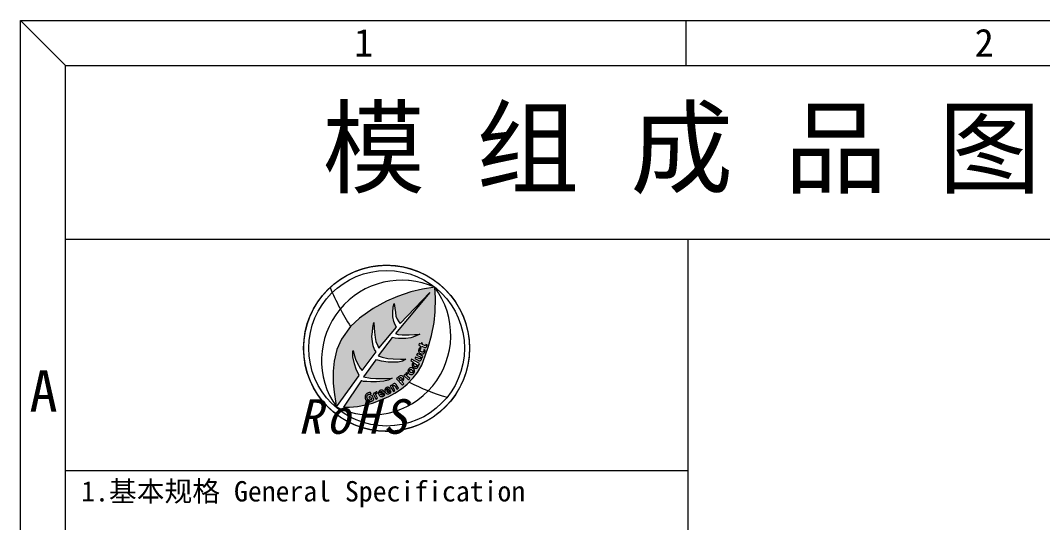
# Model space of a CAD drawing. Header units: millimetres. Extents: x 2066 to 2879, y -17342 to -16767.
# Drawn here: x 2066.3 to 2284.3, y -16873.9 to -16766.8 of the extents above; entities that cross this region are included whole.
import ezdxf

# ---------------------------------------------------------------- set-up
doc = ezdxf.new("R2010")
doc.units = ezdxf.units.MM
doc.layers.get('0').update_dxf_attribs({"lineweight": 20})
doc.layers.add('LCD', color=4, linetype='Continuous', lineweight=15)
doc.layers.add('图框', color=7, linetype='Continuous', lineweight=30)
doc.styles.add('宋体', font='')
doc.styles.add('文字', font='')
doc.styles.add('汉字', font='')
doc.styles.get('宋体').set_extended_font_data('SimSun')
doc.styles.get('文字').set_extended_font_data('SimSun')
doc.styles.get('汉字').set_extended_font_data('NSimSun')

msp = doc.modelspace()

# ---------------------------------------------------------------- hatches: boundary and pattern name
at = {"lineweight": 0}
h = msp.add_hatch(color=3, dxfattribs=at)
h.dxf.hatch_style = 1
h.paths.add_polyline_path([(2153.03, -16836.091), (2153.028, -16836.044), (2152.761, -16835.938), (2152.763, -16835.962), (2152.761, -16836.022), (2152.747, -16836.076), (2152.73, -16836.111), (2152.699, -16836.148), (2152.659, -16836.172), (2152.611, -16836.18), (2152.554, -16836.175), (2152.49, -16836.155), (2151.973, -16835.951), (2152.083, -16835.671), (2151.815, -16835.566), (2151.705, -16835.846), (2151.333, -16835.699), (2151.295, -16836.096), (2151.565, -16836.202), (2151.485, -16836.404), (2151.753, -16836.509), (2151.832, -16836.307), (2152.411, -16836.535), (2152.47, -16836.556), (2152.529, -16836.571), (2152.585, -16836.58), (2152.638, -16836.583), (2152.688, -16836.579), (2152.734, -16836.567), (2152.778, -16836.55), (2152.819, -16836.525), (2152.856, -16836.495), (2152.891, -16836.458), (2152.922, -16836.414), (2152.951, -16836.364), (2152.976, -16836.306), (2152.991, -16836.268), (2153.011, -16836.203), (2153.024, -16836.143)], flags=16)
h.paths.add_polyline_path([(2152.636, -16837.228), (2152.636, -16837.177), (2152.631, -16837.129), (2152.34, -16837.014), (2152.345, -16837.041), (2152.353, -16837.102), (2152.355, -16837.162), (2152.35, -16837.22), (2152.339, -16837.275), (2152.321, -16837.33), (2152.316, -16837.341), (2152.289, -16837.398), (2152.255, -16837.447), (2152.216, -16837.488), (2152.172, -16837.522), (2152.123, -16837.548), (2152.107, -16837.553), (2152.055, -16837.567), (2152, -16837.573), (2151.943, -16837.57), (2151.883, -16837.558), (2151.821, -16837.537), (2151.79, -16837.524), (2151.734, -16837.494), (2151.686, -16837.46), (2151.645, -16837.421), (2151.611, -16837.378), (2151.586, -16837.329), (2151.579, -16837.313), (2151.563, -16837.259), (2151.556, -16837.204), (2151.558, -16837.147), (2151.569, -16837.088), (2151.589, -16837.027), (2151.595, -16837.014), (2151.621, -16836.962), (2151.653, -16836.914), (2151.691, -16836.869), (2151.735, -16836.83), (2151.785, -16836.794), (2151.477, -16836.673), (2151.452, -16836.696), (2151.418, -16836.733), (2151.387, -16836.778), (2151.356, -16836.831), (2151.327, -16836.892), (2151.298, -16836.961), (2151.276, -16837.02), (2151.258, -16837.08), (2151.245, -16837.14), (2151.236, -16837.199), (2151.232, -16837.257), (2151.233, -16837.313), (2151.238, -16837.369), (2151.248, -16837.423), (2151.263, -16837.477), (2151.281, -16837.528), (2151.305, -16837.578), (2151.332, -16837.626), (2151.364, -16837.671), (2151.4, -16837.713), (2151.44, -16837.752), (2151.484, -16837.789), (2151.532, -16837.823), (2151.585, -16837.854), (2151.641, -16837.884), (2151.702, -16837.91), (2151.761, -16837.93), (2151.821, -16837.946), (2151.879, -16837.957), (2151.937, -16837.963), (2151.994, -16837.963), (2152.049, -16837.958), (2152.105, -16837.947), (2152.159, -16837.932), (2152.213, -16837.911), (2152.221, -16837.908), (2152.271, -16837.882), (2152.318, -16837.851), (2152.363, -16837.817), (2152.404, -16837.779), (2152.441, -16837.737), (2152.476, -16837.69), (2152.508, -16837.639), (2152.537, -16837.584), (2152.562, -16837.525), (2152.584, -16837.467), (2152.604, -16837.402), (2152.62, -16837.341), (2152.63, -16837.283)], flags=16)
h.paths.add_polyline_path([(2151.267, -16839.376), (2151.325, -16839.392), (2151.381, -16839.403), (2151.434, -16839.408), (2151.484, -16839.407), (2151.533, -16839.401), (2151.578, -16839.39), (2151.621, -16839.372), (2151.661, -16839.349), (2151.7, -16839.321), (2151.735, -16839.286), (2151.768, -16839.246), (2151.799, -16839.2), (2151.826, -16839.149), (2151.839, -16839.122), (2151.858, -16839.067), (2151.871, -16839.013), (2151.876, -16838.958), (2151.874, -16838.904), (2151.865, -16838.849), (2151.849, -16838.794), (2151.825, -16838.739), (2151.795, -16838.683), (2151.797, -16838.678), (2151.978, -16838.767), (2152.147, -16838.423), (2150.963, -16837.841), (2150.794, -16838.185), (2151.471, -16838.518), (2151.529, -16838.551), (2151.575, -16838.588), (2151.612, -16838.63), (2151.638, -16838.677), (2151.649, -16838.709), (2151.657, -16838.765), (2151.651, -16838.821), (2151.629, -16838.879), (2151.603, -16838.923), (2151.57, -16838.96), (2151.532, -16838.986), (2151.488, -16839.001), (2151.44, -16839.006), (2151.386, -16839), (2151.326, -16838.983), (2151.262, -16838.956), (2150.58, -16838.62), (2150.411, -16838.966), (2151.124, -16839.317), (2151.143, -16839.326), (2151.206, -16839.354)], flags=16)
h.paths.add_polyline_path([(2150.831, -16840.551), (2150.825, -16840.563), (2150.79, -16840.612), (2150.747, -16840.649), (2150.698, -16840.676), (2150.643, -16840.691), (2150.592, -16840.695), (2150.539, -16840.691), (2150.482, -16840.678), (2150.423, -16840.657), (2150.361, -16840.626), (2150.337, -16840.612), (2150.281, -16840.577), (2150.233, -16840.538), (2150.192, -16840.498), (2150.159, -16840.455), (2150.133, -16840.41), (2150.122, -16840.385), (2150.108, -16840.33), (2150.106, -16840.274), (2150.117, -16840.219), (2150.14, -16840.163), (2150.17, -16840.119), (2150.21, -16840.078), (2150.258, -16840.048), (2150.314, -16840.028), (2150.32, -16840.026), (2150.376, -16840.02), (2150.433, -16840.023), (2150.49, -16840.038), (2150.546, -16840.064), (2150.643, -16840.116), (2150.692, -16840.146), (2150.741, -16840.183), (2150.782, -16840.224), (2150.815, -16840.269), (2150.84, -16840.317), (2150.845, -16840.328), (2150.861, -16840.385), (2150.864, -16840.442), (2150.855, -16840.497)], flags=0)
h.paths.add_polyline_path([(2150.461, -16840.993), (2150.518, -16841.006), (2150.573, -16841.014), (2150.627, -16841.016), (2150.681, -16841.014), (2150.733, -16841.007), (2150.778, -16840.997), (2150.832, -16840.979), (2150.883, -16840.954), (2150.93, -16840.924), (2150.973, -16840.888), (2151.014, -16840.846), (2151.05, -16840.799), (2151.084, -16840.746), (2151.098, -16840.718), (2151.123, -16840.662), (2151.14, -16840.606), (2151.15, -16840.551), (2151.153, -16840.497), (2151.15, -16840.442), (2151.139, -16840.387), (2151.121, -16840.333), (2151.095, -16840.279), (2151.099, -16840.274), (2151.261, -16840.365), (2151.449, -16840.03), (2149.746, -16839.074), (2149.558, -16839.409), (2150.244, -16839.794), (2150.241, -16839.799), (2150.215, -16839.8), (2150.161, -16839.807), (2150.111, -16839.823), (2150.063, -16839.847), (2150.018, -16839.878), (2149.977, -16839.918), (2149.938, -16839.966), (2149.903, -16840.022), (2149.889, -16840.05), (2149.864, -16840.105), (2149.845, -16840.16), (2149.833, -16840.216), (2149.827, -16840.272), (2149.827, -16840.328), (2149.832, -16840.384), (2149.845, -16840.441), (2149.863, -16840.497), (2149.874, -16840.525), (2149.898, -16840.573), (2149.926, -16840.621), (2149.958, -16840.666), (2149.994, -16840.71), (2150.034, -16840.752), (2150.079, -16840.791), (2150.128, -16840.829), (2150.18, -16840.865), (2150.238, -16840.9), (2150.286, -16840.925), (2150.345, -16840.953), (2150.404, -16840.975)], flags=16)
h.paths.add_polyline_path([(2149.638, -16842.355), (2149.693, -16842.356), (2149.748, -16842.351), (2149.803, -16842.34), (2149.83, -16842.333), (2149.883, -16842.316), (2149.933, -16842.294), (2149.982, -16842.268), (2150.028, -16842.237), (2150.073, -16842.201), (2150.116, -16842.16), (2150.157, -16842.115), (2150.196, -16842.065), (2150.234, -16842.01), (2150.259, -16841.969), (2150.289, -16841.913), (2150.314, -16841.856), (2150.335, -16841.8), (2150.35, -16841.745), (2150.36, -16841.689), (2150.366, -16841.634), (2150.366, -16841.579), (2150.362, -16841.524), (2150.353, -16841.469), (2150.343, -16841.433), (2150.326, -16841.38), (2150.304, -16841.33), (2150.277, -16841.281), (2150.247, -16841.234), (2150.21, -16841.189), (2150.17, -16841.146), (2150.125, -16841.105), (2150.075, -16841.066), (2150.021, -16841.029), (2150.006, -16841.019), (2149.95, -16840.988), (2149.894, -16840.961), (2149.838, -16840.939), (2149.783, -16840.923), (2149.727, -16840.912), (2149.672, -16840.906), (2149.616, -16840.906), (2149.561, -16840.91), (2149.505, -16840.92), (2149.483, -16840.926), (2149.431, -16840.943), (2149.38, -16840.965), (2149.332, -16840.991), (2149.285, -16841.022), (2149.24, -16841.058), (2149.197, -16841.098), (2149.156, -16841.143), (2149.117, -16841.193), (2149.079, -16841.247), (2149.054, -16841.289), (2149.024, -16841.345), (2148.998, -16841.402), (2148.977, -16841.458), (2148.961, -16841.514), (2148.95, -16841.569), (2148.944, -16841.625), (2148.942, -16841.679), (2148.945, -16841.734), (2148.953, -16841.789), (2148.961, -16841.824), (2148.977, -16841.877), (2148.998, -16841.928), (2149.024, -16841.977), (2149.055, -16842.023), (2149.09, -16842.069), (2149.13, -16842.111), (2149.175, -16842.153), (2149.224, -16842.192), (2149.279, -16842.23), (2149.303, -16842.244), (2149.359, -16842.276), (2149.415, -16842.302), (2149.471, -16842.323), (2149.527, -16842.339), (2149.583, -16842.35)], flags=16)
h.paths.add_polyline_path([(2149.323, -16841.415), (2149.339, -16841.391), (2149.374, -16841.35), (2149.412, -16841.317), (2149.452, -16841.293), (2149.496, -16841.277), (2149.542, -16841.27), (2149.591, -16841.271), (2149.643, -16841.281), (2149.698, -16841.299), (2149.756, -16841.326), (2149.816, -16841.362), (2149.862, -16841.393), (2149.914, -16841.435), (2149.958, -16841.477), (2149.993, -16841.52), (2150.019, -16841.564), (2150.036, -16841.608), (2150.045, -16841.653), (2150.044, -16841.699), (2150.035, -16841.745), (2150.018, -16841.793), (2149.991, -16841.841), (2149.965, -16841.877), (2149.929, -16841.917), (2149.891, -16841.948), (2149.85, -16841.971), (2149.806, -16841.986), (2149.759, -16841.992), (2149.71, -16841.99), (2149.658, -16841.98), (2149.603, -16841.961), (2149.545, -16841.934), (2149.485, -16841.899), (2149.468, -16841.888), (2149.414, -16841.848), (2149.369, -16841.806), (2149.332, -16841.762), (2149.304, -16841.716), (2149.284, -16841.669), (2149.275, -16841.637), (2149.269, -16841.582), (2149.276, -16841.527), (2149.293, -16841.471)], flags=0)
h.paths.add_polyline_path([(2148.537, -16842.453), (2148.534, -16842.457), (2148.349, -16842.291), (2148.092, -16842.577), (2149.074, -16843.459), (2149.331, -16843.173), (2148.858, -16842.749), (2148.813, -16842.704), (2148.773, -16842.655), (2148.742, -16842.607), (2148.719, -16842.557), (2148.706, -16842.507), (2148.704, -16842.498), (2148.701, -16842.441), (2148.711, -16842.386), (2148.733, -16842.334), (2148.769, -16842.285), (2148.815, -16842.241), (2148.863, -16842.208), (2148.914, -16842.186), (2148.648, -16841.947), (2148.615, -16841.968), (2148.568, -16842.014), (2148.551, -16842.033), (2148.519, -16842.079), (2148.496, -16842.127), (2148.481, -16842.177), (2148.475, -16842.228), (2148.478, -16842.282), (2148.489, -16842.337), (2148.509, -16842.395)], flags=16)
h.paths.add_polyline_path([(2147.171, -16843.115), (2147.202, -16843.088), (2147.254, -16843.05), (2147.304, -16843.023), (2147.353, -16843.004), (2147.4, -16842.996), (2147.447, -16842.997), (2147.493, -16843.008), (2147.538, -16843.028), (2147.581, -16843.059), (2147.623, -16843.099), (2147.652, -16843.134), (2147.682, -16843.18), (2147.702, -16843.226), (2147.712, -16843.272), (2147.713, -16843.319), (2147.704, -16843.366), (2147.685, -16843.414), (2147.657, -16843.461), (2147.62, -16843.508), (2147.572, -16843.557), (2147.447, -16843.672), (2147.043, -16843.233)], flags=0)
h.paths.add_polyline_path([(2148.087, -16844.368), (2147.651, -16843.894), (2147.8, -16843.757), (2147.824, -16843.735), (2147.869, -16843.69), (2147.91, -16843.644), (2147.946, -16843.597), (2147.978, -16843.547), (2148.005, -16843.497), (2148.029, -16843.446), (2148.048, -16843.393), (2148.062, -16843.339), (2148.072, -16843.283), (2148.077, -16843.229), (2148.077, -16843.172), (2148.072, -16843.115), (2148.06, -16843.061), (2148.044, -16843.007), (2148.02, -16842.955), (2147.991, -16842.905), (2147.957, -16842.855), (2147.917, -16842.808), (2147.91, -16842.801), (2147.869, -16842.759), (2147.827, -16842.722), (2147.783, -16842.691), (2147.74, -16842.663), (2147.696, -16842.642), (2147.651, -16842.624), (2147.605, -16842.611), (2147.559, -16842.604), (2147.513, -16842.602), (2147.466, -16842.604), (2147.418, -16842.611), (2147.37, -16842.623), (2147.321, -16842.64), (2147.271, -16842.662), (2147.221, -16842.689), (2147.17, -16842.72), (2147.119, -16842.757), (2147.067, -16842.798), (2147.014, -16842.844), (2146.546, -16843.275), (2147.798, -16844.635)], flags=16)
h.paths.add_polyline_path([(2145.762, -16844.837), (2145.786, -16844.785), (2145.821, -16844.741), (2145.867, -16844.705), (2145.881, -16844.697), (2145.928, -16844.677), (2145.974, -16844.67), (2146.019, -16844.672), (2146.063, -16844.687), (2146.106, -16844.714), (2146.148, -16844.751), (2146.189, -16844.8), (2146.229, -16844.861), (2146.608, -16845.492), (2146.936, -16845.295), (2146.521, -16844.602), (2146.491, -16844.554), (2146.452, -16844.5), (2146.412, -16844.451), (2146.371, -16844.409), (2146.329, -16844.373), (2146.287, -16844.343), (2146.244, -16844.32), (2146.199, -16844.303), (2146.154, -16844.292), (2146.108, -16844.288), (2146.061, -16844.29), (2146.014, -16844.299), (2145.965, -16844.313), (2145.915, -16844.334), (2145.865, -16844.361), (2145.816, -16844.394), (2145.771, -16844.431), (2145.732, -16844.472), (2145.7, -16844.515), (2145.673, -16844.563), (2145.652, -16844.614), (2145.636, -16844.668), (2145.628, -16844.726), (2145.625, -16844.788), (2145.621, -16844.79), (2145.513, -16844.61), (2145.183, -16844.808), (2145.861, -16845.94), (2146.192, -16845.741), (2145.805, -16845.096), (2145.776, -16845.039), (2145.758, -16844.983), (2145.751, -16844.927), (2145.755, -16844.872)], flags=16)
h.paths.add_polyline_path([(2144.497, -16845.384), (2144.5, -16845.383), (2144.552, -16845.364), (2144.602, -16845.357), (2144.648, -16845.361), (2144.692, -16845.377), (2144.733, -16845.404), (2144.771, -16845.442), (2144.806, -16845.492), (2144.838, -16845.553), (2144.374, -16845.766), (2144.374, -16845.764), (2144.359, -16845.701), (2144.354, -16845.642), (2144.358, -16845.585), (2144.372, -16845.531), (2144.381, -16845.507), (2144.41, -16845.455), (2144.449, -16845.414)], flags=0)
h.paths.add_polyline_path([(2145.295, -16846.186), (2145.331, -16846.148), (2145.363, -16846.107), (2145.245, -16845.85), (2145.217, -16845.89), (2145.18, -16845.935), (2145.141, -16845.976), (2145.096, -16846.015), (2145.048, -16846.049), (2144.996, -16846.08), (2144.94, -16846.109), (2144.88, -16846.133), (2144.822, -16846.15), (2144.766, -16846.159), (2144.715, -16846.159), (2144.666, -16846.151), (2144.622, -16846.135), (2144.58, -16846.11), (2144.541, -16846.076), (2144.507, -16846.034), (2144.476, -16845.985), (2145.265, -16845.622), (2145.196, -16845.473), (2145.179, -16845.436), (2145.147, -16845.379), (2145.113, -16845.326), (2145.077, -16845.279), (2145.038, -16845.237), (2144.997, -16845.198), (2144.953, -16845.166), (2144.907, -16845.137), (2144.858, -16845.114), (2144.843, -16845.108), (2144.79, -16845.092), (2144.736, -16845.081), (2144.681, -16845.077), (2144.625, -16845.078), (2144.568, -16845.086), (2144.509, -16845.099), (2144.449, -16845.119), (2144.389, -16845.144), (2144.337, -16845.17), (2144.286, -16845.201), (2144.239, -16845.236), (2144.196, -16845.275), (2144.158, -16845.316), (2144.124, -16845.361), (2144.094, -16845.41), (2144.068, -16845.462), (2144.046, -16845.518), (2144.037, -16845.548), (2144.024, -16845.603), (2144.016, -16845.658), (2144.012, -16845.714), (2144.014, -16845.77), (2144.02, -16845.828), (2144.031, -16845.885), (2144.047, -16845.943), (2144.067, -16846.003), (2144.092, -16846.062), (2144.098, -16846.076), (2144.129, -16846.135), (2144.161, -16846.189), (2144.196, -16846.24), (2144.234, -16846.284), (2144.274, -16846.325), (2144.317, -16846.361), (2144.361, -16846.391), (2144.408, -16846.418), (2144.458, -16846.439), (2144.465, -16846.442), (2144.517, -16846.458), (2144.57, -16846.469), (2144.624, -16846.474), (2144.68, -16846.474), (2144.737, -16846.469), (2144.795, -16846.459), (2144.854, -16846.444), (2144.915, -16846.423), (2144.976, -16846.397), (2144.99, -16846.39), (2145.052, -16846.359), (2145.109, -16846.328), (2145.162, -16846.294), (2145.211, -16846.26), (2145.256, -16846.224)], flags=16)
h.paths.add_polyline_path([(2143.18, -16845.963), (2143.183, -16845.962), (2143.235, -16845.945), (2143.286, -16845.938), (2143.332, -16845.943), (2143.375, -16845.96), (2143.416, -16845.987), (2143.453, -16846.026), (2143.488, -16846.076), (2143.518, -16846.138), (2143.051, -16846.344), (2143.051, -16846.341), (2143.038, -16846.279), (2143.033, -16846.219), (2143.039, -16846.162), (2143.052, -16846.109), (2143.062, -16846.084), (2143.092, -16846.033), (2143.131, -16845.992)], flags=0)
h.paths.add_polyline_path([(2143.966, -16846.778), (2144.002, -16846.74), (2144.035, -16846.7), (2143.92, -16846.442), (2143.892, -16846.481), (2143.855, -16846.525), (2143.814, -16846.566), (2143.769, -16846.603), (2143.72, -16846.637), (2143.668, -16846.668), (2143.611, -16846.695), (2143.551, -16846.719), (2143.493, -16846.735), (2143.438, -16846.742), (2143.385, -16846.742), (2143.337, -16846.733), (2143.293, -16846.716), (2143.251, -16846.691), (2143.214, -16846.656), (2143.18, -16846.614), (2143.15, -16846.563), (2143.944, -16846.214), (2143.878, -16846.064), (2143.86, -16846.026), (2143.83, -16845.969), (2143.797, -16845.916), (2143.761, -16845.868), (2143.723, -16845.824), (2143.682, -16845.786), (2143.639, -16845.752), (2143.594, -16845.724), (2143.546, -16845.7), (2143.53, -16845.693), (2143.478, -16845.676), (2143.424, -16845.665), (2143.369, -16845.659), (2143.313, -16845.66), (2143.256, -16845.666), (2143.197, -16845.679), (2143.137, -16845.697), (2143.076, -16845.722), (2143.023, -16845.747), (2142.972, -16845.777), (2142.924, -16845.811), (2142.881, -16845.849), (2142.842, -16845.89), (2142.807, -16845.935), (2142.776, -16845.983), (2142.75, -16846.035), (2142.728, -16846.09), (2142.718, -16846.12), (2142.704, -16846.175), (2142.695, -16846.23), (2142.69, -16846.286), (2142.691, -16846.342), (2142.696, -16846.399), (2142.706, -16846.457), (2142.721, -16846.516), (2142.74, -16846.575), (2142.765, -16846.636), (2142.77, -16846.648), (2142.8, -16846.709), (2142.832, -16846.764), (2142.866, -16846.814), (2142.903, -16846.86), (2142.942, -16846.901), (2142.984, -16846.937), (2143.029, -16846.969), (2143.075, -16846.996), (2143.124, -16847.018), (2143.132, -16847.021), (2143.183, -16847.038), (2143.236, -16847.05), (2143.29, -16847.056), (2143.345, -16847.057), (2143.402, -16847.053), (2143.461, -16847.043), (2143.52, -16847.028), (2143.581, -16847.009), (2143.643, -16846.983), (2143.658, -16846.977), (2143.719, -16846.948), (2143.777, -16846.916), (2143.831, -16846.884), (2143.88, -16846.85), (2143.925, -16846.815)], flags=16)
h.paths.add_polyline_path([(2142.005, -16846.455), (2142.001, -16846.457), (2141.895, -16846.232), (2141.546, -16846.397), (2142.108, -16847.59), (2142.457, -16847.426), (2142.186, -16846.852), (2142.162, -16846.793), (2142.144, -16846.733), (2142.134, -16846.675), (2142.132, -16846.621), (2142.139, -16846.57), (2142.141, -16846.562), (2142.16, -16846.507), (2142.191, -16846.461), (2142.232, -16846.422), (2142.284, -16846.391), (2142.343, -16846.368), (2142.4, -16846.355), (2142.456, -16846.354), (2142.304, -16846.032), (2142.266, -16846.038), (2142.203, -16846.062), (2142.181, -16846.074), (2142.133, -16846.103), (2142.093, -16846.139), (2142.061, -16846.179), (2142.035, -16846.224), (2142.017, -16846.274), (2142.005, -16846.33), (2142.001, -16846.39)], flags=16)
h.paths.add_polyline_path([(2141.594, -16847.788), (2141.632, -16847.748), (2141.667, -16847.708), (2141.343, -16846.849), (2140.626, -16847.119), (2140.737, -16847.415), (2141.087, -16847.283), (2141.221, -16847.638), (2141.208, -16847.65), (2141.168, -16847.684), (2141.12, -16847.716), (2141.065, -16847.745), (2141.002, -16847.772), (2140.955, -16847.788), (2140.895, -16847.803), (2140.836, -16847.813), (2140.778, -16847.816), (2140.722, -16847.812), (2140.668, -16847.802), (2140.615, -16847.786), (2140.563, -16847.763), (2140.548, -16847.756), (2140.503, -16847.728), (2140.46, -16847.695), (2140.42, -16847.658), (2140.384, -16847.615), (2140.349, -16847.567), (2140.318, -16847.514), (2140.289, -16847.456), (2140.263, -16847.394), (2140.251, -16847.36), (2140.233, -16847.299), (2140.221, -16847.239), (2140.213, -16847.18), (2140.211, -16847.123), (2140.214, -16847.066), (2140.223, -16847.012), (2140.237, -16846.958), (2140.256, -16846.906), (2140.262, -16846.893), (2140.288, -16846.842), (2140.318, -16846.795), (2140.354, -16846.751), (2140.393, -16846.712), (2140.438, -16846.676), (2140.488, -16846.643), (2140.541, -16846.615), (2140.6, -16846.59), (2140.612, -16846.585), (2140.674, -16846.564), (2140.735, -16846.546), (2140.796, -16846.532), (2140.855, -16846.521), (2140.913, -16846.514), (2140.97, -16846.511), (2141.026, -16846.511), (2141.081, -16846.515), (2141.134, -16846.522), (2141.003, -16846.172), (2140.96, -16846.173), (2140.904, -16846.177), (2140.848, -16846.183), (2140.792, -16846.192), (2140.733, -16846.203), (2140.674, -16846.217), (2140.614, -16846.234), (2140.553, -16846.254), (2140.49, -16846.277), (2140.441, -16846.296), (2140.382, -16846.323), (2140.326, -16846.351), (2140.273, -16846.38), (2140.223, -16846.413), (2140.175, -16846.447), (2140.131, -16846.483), (2140.089, -16846.521), (2140.05, -16846.562), (2140.013, -16846.604), (2139.98, -16846.648), (2139.949, -16846.694), (2139.921, -16846.743), (2139.895, -16846.793), (2139.885, -16846.817), (2139.863, -16846.871), (2139.845, -16846.924), (2139.831, -16846.979), (2139.82, -16847.035), (2139.813, -16847.09), (2139.809, -16847.147), (2139.809, -16847.204), (2139.813, -16847.261), (2139.819, -16847.319), (2139.83, -16847.378), (2139.844, -16847.438), (2139.862, -16847.497), (2139.883, -16847.557), (2139.902, -16847.604), (2139.928, -16847.664), (2139.956, -16847.72), (2139.987, -16847.772), (2140.02, -16847.822), (2140.055, -16847.868), (2140.093, -16847.911), (2140.132, -16847.951), (2140.173, -16847.988), (2140.217, -16848.021), (2140.263, -16848.052), (2140.311, -16848.078), (2140.361, -16848.103), (2140.41, -16848.122), (2140.461, -16848.138), (2140.514, -16848.152), (2140.568, -16848.162), (2140.623, -16848.168), (2140.679, -16848.171), (2140.736, -16848.169), (2140.794, -16848.165), (2140.853, -16848.157), (2140.913, -16848.145), (2140.975, -16848.13), (2141.036, -16848.111), (2141.1, -16848.089), (2141.14, -16848.073), (2141.201, -16848.047), (2141.259, -16848.02), (2141.314, -16847.992), (2141.368, -16847.961), (2141.418, -16847.93), (2141.466, -16847.897), (2141.511, -16847.862), (2141.554, -16847.825)], flags=16)
h.paths.add_polyline_path([(2154.673, -16823.736), (2152.09, -16824.174), (2149.593, -16824.74), (2146.735, -16825.691), (2144.359, -16826.723), (2141.565, -16828.254), (2138.595, -16830.33), (2136.721, -16832.137), (2134.789, -16834.784), (2133.787, -16837.035), (2133.198, -16839.49), (2133.006, -16841.645), (2133.006, -16844.209), (2133.214, -16846.145), (2133.586, -16848.565), (2133.67, -16849.111), (2133.698, -16849.272), (2138.549, -16842.542), (2137.936, -16841.193), (2137.556, -16840.064), (2137.217, -16838.573), (2137.234, -16837.458), (2137.247, -16837.258), (2137.514, -16838.132), (2137.804, -16839.081), (2138.126, -16839.868), (2138.804, -16841.001), (2139.199, -16841.477), (2142.158, -16837.506), (2141.852, -16837.017), (2141.539, -16836.247), (2141.387, -16835.339), (2141.294, -16834.228), (2141.369, -16833.253), (2141.505, -16832.31), (2141.659, -16831.236), (2141.778, -16832.383), (2141.857, -16833.297), (2141.955, -16834.454), (2142.137, -16835.328), (2142.525, -16836.222), (2142.744, -16836.726), (2146.544, -16832.268), (2146.213, -16831.729), (2145.954, -16831.018), (2145.75, -16830.02), (2145.743, -16829.104), (2145.821, -16827.881), (2146.055, -16827.22), (2146.194, -16828.191), (2146.294, -16829.132), (2146.401, -16829.88), (2146.684, -16830.554), (2147.05, -16831.097), (2147.284, -16831.444), (2153.597, -16824.831), (2146.296, -16833.613), (2146.9, -16833.782), (2147.745, -16833.91), (2148.32, -16833.91), (2149.206, -16833.91), (2150.367, -16833.839), (2151.186, -16833.79), (2151.48, -16833.751), (2150.559, -16834.182), (2149.568, -16834.496), (2148.537, -16834.683), (2147.657, -16834.683), (2146.953, -16834.643), (2146.204, -16834.601), (2145.592, -16834.483), (2142.616, -16838.382), (2143.471, -16838.616), (2144.672, -16838.913), (2145.841, -16839.021), (2147.366, -16839.108), (2148.184, -16839.108), (2148.487, -16839.092), (2147.818, -16839.479), (2146.852, -16839.715), (2145.946, -16839.715), (2144.755, -16839.68), (2143.346, -16839.514), (2142.531, -16839.307), (2142.105, -16839.199), (2139.462, -16842.876), (2140.983, -16843.102), (2142.147, -16843.198), (2143.38, -16843.198), (2144.637, -16843.198), (2145.628, -16843.099), (2144.755, -16843.528), (2143.795, -16843.755), (2142.965, -16843.87), (2142.278, -16843.907), (2141.063, -16843.891), (2140.226, -16843.853), (2139.516, -16843.827), (2139.117, -16843.723), (2139.001, -16843.704), (2135.193, -16849.294), (2136.519, -16849.319), (2138.195, -16849.16), (2139.939, -16848.784), (2141.395, -16848.47), (2143.04, -16847.804), (2144.889, -16847.017), (2146.175, -16846.355), (2147.566, -16845.43), (2148.824, -16844.43), (2150.102, -16843.027), (2150.963, -16841.917), (2151.91, -16840.324), (2152.657, -16838.331), (2153.316, -16836.288), (2153.987, -16834.029), (2154.517, -16831.281), (2154.736, -16828.973), (2154.83, -16826.064)])
h = msp.add_hatch(color=81, dxfattribs=at)
h.dxf.hatch_style = 1
h.paths.add_polyline_path([(2143.18, -16845.963), (2143.183, -16845.962), (2143.235, -16845.945), (2143.286, -16845.938), (2143.332, -16845.943), (2143.375, -16845.96), (2143.416, -16845.987), (2143.453, -16846.026), (2143.488, -16846.076), (2143.518, -16846.138), (2143.051, -16846.344), (2143.051, -16846.341), (2143.038, -16846.279), (2143.033, -16846.219), (2143.039, -16846.162), (2143.052, -16846.109), (2143.062, -16846.084), (2143.092, -16846.033), (2143.131, -16845.992)])
h.paths.add_polyline_path([(2144.497, -16845.384), (2144.5, -16845.383), (2144.552, -16845.364), (2144.602, -16845.357), (2144.648, -16845.361), (2144.692, -16845.377), (2144.733, -16845.404), (2144.771, -16845.442), (2144.806, -16845.492), (2144.838, -16845.553), (2144.374, -16845.766), (2144.374, -16845.764), (2144.359, -16845.701), (2144.354, -16845.642), (2144.358, -16845.585), (2144.372, -16845.531), (2144.381, -16845.507), (2144.41, -16845.455), (2144.449, -16845.414)])
h.paths.add_polyline_path([(2147.171, -16843.115), (2147.202, -16843.088), (2147.254, -16843.05), (2147.304, -16843.023), (2147.353, -16843.004), (2147.4, -16842.996), (2147.447, -16842.997), (2147.493, -16843.008), (2147.538, -16843.028), (2147.581, -16843.059), (2147.623, -16843.099), (2147.652, -16843.134), (2147.682, -16843.18), (2147.702, -16843.226), (2147.712, -16843.272), (2147.713, -16843.319), (2147.704, -16843.366), (2147.685, -16843.414), (2147.657, -16843.461), (2147.62, -16843.508), (2147.572, -16843.557), (2147.447, -16843.672), (2147.043, -16843.233)])
h.paths.add_polyline_path([(2149.323, -16841.415), (2149.339, -16841.391), (2149.374, -16841.35), (2149.412, -16841.317), (2149.452, -16841.293), (2149.496, -16841.277), (2149.542, -16841.27), (2149.591, -16841.271), (2149.643, -16841.281), (2149.698, -16841.299), (2149.756, -16841.326), (2149.816, -16841.362), (2149.862, -16841.393), (2149.914, -16841.435), (2149.958, -16841.477), (2149.993, -16841.52), (2150.019, -16841.564), (2150.036, -16841.608), (2150.045, -16841.653), (2150.044, -16841.699), (2150.035, -16841.745), (2150.018, -16841.793), (2149.991, -16841.841), (2149.965, -16841.877), (2149.929, -16841.917), (2149.891, -16841.948), (2149.85, -16841.971), (2149.806, -16841.986), (2149.759, -16841.992), (2149.71, -16841.99), (2149.658, -16841.98), (2149.603, -16841.961), (2149.545, -16841.934), (2149.485, -16841.899), (2149.468, -16841.888), (2149.414, -16841.848), (2149.369, -16841.806), (2149.332, -16841.762), (2149.304, -16841.716), (2149.284, -16841.669), (2149.275, -16841.637), (2149.269, -16841.582), (2149.276, -16841.527), (2149.293, -16841.471)])
h.paths.add_polyline_path([(2150.831, -16840.551), (2150.825, -16840.563), (2150.79, -16840.612), (2150.747, -16840.649), (2150.698, -16840.676), (2150.643, -16840.691), (2150.592, -16840.695), (2150.539, -16840.691), (2150.482, -16840.678), (2150.423, -16840.657), (2150.361, -16840.626), (2150.337, -16840.612), (2150.281, -16840.577), (2150.233, -16840.538), (2150.192, -16840.498), (2150.159, -16840.455), (2150.133, -16840.41), (2150.122, -16840.385), (2150.108, -16840.33), (2150.106, -16840.274), (2150.117, -16840.219), (2150.14, -16840.163), (2150.17, -16840.119), (2150.21, -16840.078), (2150.258, -16840.048), (2150.314, -16840.028), (2150.32, -16840.026), (2150.376, -16840.02), (2150.433, -16840.023), (2150.49, -16840.038), (2150.546, -16840.064), (2150.643, -16840.116), (2150.692, -16840.146), (2150.741, -16840.183), (2150.782, -16840.224), (2150.815, -16840.269), (2150.84, -16840.317), (2150.845, -16840.328), (2150.861, -16840.385), (2150.864, -16840.442), (2150.855, -16840.497)])

# ---------------------------------------------------------------- linework, layer by layer
at = {"color": 0, "lineweight": 0}
for p, q in [((2208.71, -16946.276), (2208.71, -16813.439)), ((2075.912, -16862.838), (2208.71, -16862.838))]:
    msp.add_line(p, q, dxfattribs=at)
at = {"color": 114, "lineweight": 0}
for points, const_width in [([(2162.116, -16836.75, 1), (2126.707, -16836.75, 1), (2162.116, -16836.75)], 0.277), ([(2161.007, -16836.75, 1), (2127.815, -16836.75, 1), (2161.007, -16836.75, 96.6242432)], 0.111), ([(2154.673, -16823.736, 0.7651801), (2133.698, -16849.272, 0.515628)], 0.111), ([(2132.358, -16823.782, 0.0049918), (2132.83, -16824.864, 0.0349399), (2136.721, -16832.137)], 0.111), ([(2133.698, -16849.272, 0.787381), (2154.673, -16823.736, 2.9857696)], 0.111), ([(2149.253, -16843.958, 0.0512156), (2157.293, -16847.214, 0.9892776)], 0.111)]:
    msp.add_lwpolyline(points, format="xyb", dxfattribs=dict(at, const_width=const_width))
at = {"color": 104, "lineweight": 0}
msp.add_lwpolyline([(2154.673, -16823.736), (2152.09, -16824.174), (2149.593, -16824.74), (2146.735, -16825.691), (2144.359, -16826.723), (2141.565, -16828.254), (2138.595, -16830.33), (2136.721, -16832.137), (2134.789, -16834.784), (2133.787, -16837.035), (2133.198, -16839.49), (2133.006, -16841.645), (2133.006, -16844.209), (2133.214, -16846.145), (2133.586, -16848.565), (2133.67, -16849.111), (2133.698, -16849.272), (2138.549, -16842.542), (2137.936, -16841.193), (2137.556, -16840.064), (2137.217, -16838.573), (2137.234, -16837.458), (2137.247, -16837.258), (2137.514, -16838.132), (2137.804, -16839.081), (2138.126, -16839.868), (2138.804, -16841.001), (2139.199, -16841.477), (2142.158, -16837.506), (2141.852, -16837.017), (2141.539, -16836.247), (2141.387, -16835.339), (2141.294, -16834.228), (2141.369, -16833.253), (2141.505, -16832.31), (2141.659, -16831.236), (2141.778, -16832.383), (2141.857, -16833.297), (2141.955, -16834.454), (2142.137, -16835.328), (2142.525, -16836.222), (2142.744, -16836.726), (2146.544, -16832.268), (2146.213, -16831.729), (2145.954, -16831.018), (2145.75, -16830.02), (2145.743, -16829.104), (2145.821, -16827.881), (2146.055, -16827.22), (2146.194, -16828.191), (2146.294, -16829.132), (2146.401, -16829.88), (2146.684, -16830.554), (2147.05, -16831.097), (2147.284, -16831.444), (2153.597, -16824.831), (2146.296, -16833.613), (2146.9, -16833.782), (2147.745, -16833.91), (2148.32, -16833.91), (2149.206, -16833.91), (2150.367, -16833.839), (2151.186, -16833.79), (2151.48, -16833.751), (2150.559, -16834.182), (2149.568, -16834.496), (2148.537, -16834.683), (2147.657, -16834.683), (2146.953, -16834.643), (2146.204, -16834.601), (2145.592, -16834.483), (2142.616, -16838.382), (2143.471, -16838.616), (2144.672, -16838.913), (2145.841, -16839.021), (2147.366, -16839.108), (2148.184, -16839.108), (2148.487, -16839.092), (2147.818, -16839.479), (2146.852, -16839.715), (2145.946, -16839.715), (2144.755, -16839.68), (2143.346, -16839.514), (2142.531, -16839.307), (2142.105, -16839.199), (2139.462, -16842.876), (2140.983, -16843.102), (2142.147, -16843.198), (2143.38, -16843.198), (2144.637, -16843.198), (2145.628, -16843.099), (2144.755, -16843.528), (2143.795, -16843.755), (2142.965, -16843.87), (2142.278, -16843.907), (2141.063, -16843.891), (2140.226, -16843.853), (2139.516, -16843.827), (2139.117, -16843.723), (2139.001, -16843.704), (2135.193, -16849.294), (2136.519, -16849.319), (2138.195, -16849.16), (2139.939, -16848.784), (2141.395, -16848.47), (2143.04, -16847.804), (2144.889, -16847.017), (2146.175, -16846.355), (2147.566, -16845.43), (2148.824, -16844.43), (2150.102, -16843.027), (2150.963, -16841.917), (2151.91, -16840.324), (2152.657, -16838.331), (2153.316, -16836.288), (2153.987, -16834.029), (2154.517, -16831.281), (2154.736, -16828.973), (2154.83, -16826.064), (2154.673, -16823.736)], dxfattribs=at)
for points in [[(2152.636, -16837.228), (2152.636, -16837.177), (2152.631, -16837.129), (2152.34, -16837.014), (2152.345, -16837.041), (2152.353, -16837.102), (2152.355, -16837.162), (2152.35, -16837.22), (2152.339, -16837.275), (2152.321, -16837.33), (2152.316, -16837.341), (2152.289, -16837.398), (2152.255, -16837.447), (2152.216, -16837.488), (2152.172, -16837.522), (2152.123, -16837.548), (2152.107, -16837.553), (2152.055, -16837.567), (2152, -16837.573), (2151.943, -16837.57), (2151.883, -16837.558), (2151.821, -16837.537), (2151.79, -16837.524), (2151.734, -16837.494), (2151.686, -16837.46), (2151.645, -16837.421), (2151.611, -16837.378), (2151.586, -16837.329), (2151.579, -16837.313), (2151.563, -16837.259), (2151.556, -16837.204), (2151.558, -16837.147), (2151.569, -16837.088), (2151.589, -16837.027), (2151.595, -16837.014), (2151.621, -16836.962), (2151.653, -16836.914), (2151.691, -16836.869), (2151.735, -16836.83), (2151.785, -16836.794), (2151.477, -16836.673), (2151.452, -16836.696), (2151.418, -16836.733), (2151.387, -16836.778), (2151.356, -16836.831), (2151.327, -16836.892), (2151.298, -16836.961), (2151.276, -16837.02), (2151.258, -16837.08), (2151.245, -16837.14), (2151.236, -16837.199), (2151.232, -16837.257), (2151.233, -16837.313), (2151.238, -16837.369), (2151.248, -16837.423), (2151.263, -16837.477), (2151.281, -16837.528), (2151.305, -16837.578), (2151.332, -16837.626), (2151.364, -16837.671), (2151.4, -16837.713), (2151.44, -16837.752), (2151.484, -16837.789), (2151.532, -16837.823), (2151.585, -16837.854), (2151.641, -16837.884), (2151.702, -16837.91), (2151.761, -16837.93), (2151.821, -16837.946), (2151.879, -16837.957), (2151.937, -16837.963), (2151.994, -16837.963), (2152.049, -16837.958), (2152.105, -16837.947), (2152.159, -16837.932), (2152.213, -16837.911), (2152.221, -16837.908), (2152.271, -16837.882), (2152.318, -16837.851), (2152.363, -16837.817), (2152.404, -16837.779), (2152.441, -16837.737), (2152.476, -16837.69), (2152.508, -16837.639), (2152.537, -16837.584), (2152.562, -16837.525), (2152.584, -16837.467), (2152.604, -16837.402), (2152.62, -16837.341), (2152.63, -16837.283)], [(2153.03, -16836.091), (2153.028, -16836.044), (2152.761, -16835.938), (2152.763, -16835.962), (2152.761, -16836.022), (2152.747, -16836.076), (2152.73, -16836.111), (2152.699, -16836.148), (2152.659, -16836.172), (2152.611, -16836.18), (2152.554, -16836.175), (2152.49, -16836.155), (2151.973, -16835.951), (2152.083, -16835.671), (2151.815, -16835.566), (2151.705, -16835.846), (2151.333, -16835.699), (2151.295, -16836.096), (2151.565, -16836.202), (2151.485, -16836.404), (2151.753, -16836.509), (2151.832, -16836.307), (2152.411, -16836.535), (2152.47, -16836.556), (2152.529, -16836.571), (2152.585, -16836.58), (2152.638, -16836.583), (2152.688, -16836.579), (2152.734, -16836.567), (2152.778, -16836.55), (2152.819, -16836.525), (2152.856, -16836.495), (2152.891, -16836.458), (2152.922, -16836.414), (2152.951, -16836.364), (2152.976, -16836.306), (2152.991, -16836.268), (2153.011, -16836.203), (2153.024, -16836.143)], [(2151.267, -16839.376), (2151.325, -16839.392), (2151.381, -16839.403), (2151.434, -16839.408), (2151.484, -16839.407), (2151.533, -16839.401), (2151.578, -16839.39), (2151.621, -16839.372), (2151.661, -16839.349), (2151.7, -16839.321), (2151.735, -16839.286), (2151.768, -16839.246), (2151.799, -16839.2), (2151.826, -16839.149), (2151.839, -16839.122), (2151.858, -16839.067), (2151.871, -16839.013), (2151.876, -16838.958), (2151.874, -16838.904), (2151.865, -16838.849), (2151.849, -16838.794), (2151.825, -16838.739), (2151.795, -16838.683), (2151.797, -16838.678), (2151.978, -16838.767), (2152.147, -16838.423), (2150.963, -16837.841), (2150.794, -16838.185), (2151.471, -16838.518), (2151.529, -16838.551), (2151.575, -16838.588), (2151.612, -16838.63), (2151.638, -16838.677), (2151.649, -16838.709), (2151.657, -16838.765), (2151.651, -16838.821), (2151.629, -16838.879), (2151.603, -16838.923), (2151.57, -16838.96), (2151.532, -16838.986), (2151.488, -16839.001), (2151.44, -16839.006), (2151.386, -16839), (2151.326, -16838.983), (2151.262, -16838.956), (2150.58, -16838.62), (2150.411, -16838.966), (2151.124, -16839.317), (2151.143, -16839.326), (2151.206, -16839.354)], [(2149.638, -16842.355), (2149.693, -16842.356), (2149.748, -16842.351), (2149.803, -16842.34), (2149.83, -16842.333), (2149.883, -16842.316), (2149.933, -16842.294), (2149.982, -16842.268), (2150.028, -16842.237), (2150.073, -16842.201), (2150.116, -16842.16), (2150.157, -16842.115), (2150.196, -16842.065), (2150.234, -16842.01), (2150.259, -16841.969), (2150.289, -16841.913), (2150.314, -16841.856), (2150.335, -16841.8), (2150.35, -16841.745), (2150.36, -16841.689), (2150.366, -16841.634), (2150.366, -16841.579), (2150.362, -16841.524), (2150.353, -16841.469), (2150.343, -16841.433), (2150.326, -16841.38), (2150.304, -16841.33), (2150.277, -16841.281), (2150.247, -16841.234), (2150.21, -16841.189), (2150.17, -16841.146), (2150.125, -16841.105), (2150.075, -16841.066), (2150.021, -16841.029), (2150.006, -16841.019), (2149.95, -16840.988), (2149.894, -16840.961), (2149.838, -16840.939), (2149.783, -16840.923), (2149.727, -16840.912), (2149.672, -16840.906), (2149.616, -16840.906), (2149.561, -16840.91), (2149.505, -16840.92), (2149.483, -16840.926), (2149.431, -16840.943), (2149.38, -16840.965), (2149.332, -16840.991), (2149.285, -16841.022), (2149.24, -16841.058), (2149.197, -16841.098), (2149.156, -16841.143), (2149.117, -16841.193), (2149.079, -16841.247), (2149.054, -16841.289), (2149.024, -16841.345), (2148.998, -16841.402), (2148.977, -16841.458), (2148.961, -16841.514), (2148.95, -16841.569), (2148.944, -16841.625), (2148.942, -16841.679), (2148.945, -16841.734), (2148.953, -16841.789), (2148.961, -16841.824), (2148.977, -16841.877), (2148.998, -16841.928), (2149.024, -16841.977), (2149.055, -16842.023), (2149.09, -16842.069), (2149.13, -16842.111), (2149.175, -16842.153), (2149.224, -16842.192), (2149.279, -16842.23), (2149.303, -16842.244), (2149.359, -16842.276), (2149.415, -16842.302), (2149.471, -16842.323), (2149.527, -16842.339), (2149.583, -16842.35)], [(2150.461, -16840.993), (2150.518, -16841.006), (2150.573, -16841.014), (2150.627, -16841.016), (2150.681, -16841.014), (2150.733, -16841.007), (2150.778, -16840.997), (2150.832, -16840.979), (2150.883, -16840.954), (2150.93, -16840.924), (2150.973, -16840.888), (2151.014, -16840.846), (2151.05, -16840.799), (2151.084, -16840.746), (2151.098, -16840.718), (2151.123, -16840.662), (2151.14, -16840.606), (2151.15, -16840.551), (2151.153, -16840.497), (2151.15, -16840.442), (2151.139, -16840.387), (2151.121, -16840.333), (2151.095, -16840.279), (2151.099, -16840.274), (2151.261, -16840.365), (2151.449, -16840.03), (2149.746, -16839.074), (2149.558, -16839.409), (2150.244, -16839.794), (2150.241, -16839.799), (2150.215, -16839.8), (2150.161, -16839.807), (2150.111, -16839.823), (2150.063, -16839.847), (2150.018, -16839.878), (2149.977, -16839.918), (2149.938, -16839.966), (2149.903, -16840.022), (2149.889, -16840.05), (2149.864, -16840.105), (2149.845, -16840.16), (2149.833, -16840.216), (2149.827, -16840.272), (2149.827, -16840.328), (2149.832, -16840.384), (2149.845, -16840.441), (2149.863, -16840.497), (2149.874, -16840.525), (2149.898, -16840.573), (2149.926, -16840.621), (2149.958, -16840.666), (2149.994, -16840.71), (2150.034, -16840.752), (2150.079, -16840.791), (2150.128, -16840.829), (2150.18, -16840.865), (2150.238, -16840.9), (2150.286, -16840.925), (2150.345, -16840.953), (2150.404, -16840.975)], [(2150.831, -16840.551), (2150.825, -16840.563), (2150.79, -16840.612), (2150.747, -16840.649), (2150.698, -16840.676), (2150.643, -16840.691), (2150.592, -16840.695), (2150.539, -16840.691), (2150.482, -16840.678), (2150.423, -16840.657), (2150.361, -16840.626), (2150.337, -16840.612), (2150.281, -16840.577), (2150.233, -16840.538), (2150.192, -16840.498), (2150.159, -16840.455), (2150.133, -16840.41), (2150.122, -16840.385), (2150.108, -16840.33), (2150.106, -16840.274), (2150.117, -16840.219), (2150.14, -16840.163), (2150.17, -16840.119), (2150.21, -16840.078), (2150.258, -16840.048), (2150.314, -16840.028), (2150.32, -16840.026), (2150.376, -16840.02), (2150.433, -16840.023), (2150.49, -16840.038), (2150.546, -16840.064), (2150.643, -16840.116), (2150.692, -16840.146), (2150.741, -16840.183), (2150.782, -16840.224), (2150.815, -16840.269), (2150.84, -16840.317), (2150.845, -16840.328), (2150.861, -16840.385), (2150.864, -16840.442), (2150.855, -16840.497)], [(2148.087, -16844.368), (2147.651, -16843.894), (2147.8, -16843.757), (2147.824, -16843.735), (2147.869, -16843.69), (2147.91, -16843.644), (2147.946, -16843.597), (2147.978, -16843.547), (2148.005, -16843.497), (2148.029, -16843.446), (2148.048, -16843.393), (2148.062, -16843.339), (2148.072, -16843.283), (2148.077, -16843.229), (2148.077, -16843.172), (2148.072, -16843.115), (2148.06, -16843.061), (2148.044, -16843.007), (2148.02, -16842.955), (2147.991, -16842.905), (2147.957, -16842.855), (2147.917, -16842.808), (2147.91, -16842.801), (2147.869, -16842.759), (2147.827, -16842.722), (2147.783, -16842.691), (2147.74, -16842.663), (2147.696, -16842.642), (2147.651, -16842.624), (2147.605, -16842.611), (2147.559, -16842.604), (2147.513, -16842.602), (2147.466, -16842.604), (2147.418, -16842.611), (2147.37, -16842.623), (2147.321, -16842.64), (2147.271, -16842.662), (2147.221, -16842.689), (2147.17, -16842.72), (2147.119, -16842.757), (2147.067, -16842.798), (2147.014, -16842.844), (2146.546, -16843.275), (2147.798, -16844.635)], [(2147.171, -16843.115), (2147.202, -16843.088), (2147.254, -16843.05), (2147.304, -16843.023), (2147.353, -16843.004), (2147.4, -16842.996), (2147.447, -16842.997), (2147.493, -16843.008), (2147.538, -16843.028), (2147.581, -16843.059), (2147.623, -16843.099), (2147.652, -16843.134), (2147.682, -16843.18), (2147.702, -16843.226), (2147.712, -16843.272), (2147.713, -16843.319), (2147.704, -16843.366), (2147.685, -16843.414), (2147.657, -16843.461), (2147.62, -16843.508), (2147.572, -16843.557), (2147.447, -16843.672), (2147.043, -16843.233)], [(2148.537, -16842.453), (2148.534, -16842.457), (2148.349, -16842.291), (2148.092, -16842.577), (2149.074, -16843.459), (2149.331, -16843.173), (2148.858, -16842.749), (2148.813, -16842.704), (2148.773, -16842.655), (2148.742, -16842.607), (2148.719, -16842.557), (2148.706, -16842.507), (2148.704, -16842.498), (2148.701, -16842.441), (2148.711, -16842.386), (2148.733, -16842.334), (2148.769, -16842.285), (2148.815, -16842.241), (2148.863, -16842.208), (2148.914, -16842.186), (2148.648, -16841.947), (2148.615, -16841.968), (2148.568, -16842.014), (2148.551, -16842.033), (2148.519, -16842.079), (2148.496, -16842.127), (2148.481, -16842.177), (2148.475, -16842.228), (2148.478, -16842.282), (2148.489, -16842.337), (2148.509, -16842.395)], [(2149.323, -16841.415), (2149.339, -16841.391), (2149.374, -16841.35), (2149.412, -16841.317), (2149.452, -16841.293), (2149.496, -16841.277), (2149.542, -16841.27), (2149.591, -16841.271), (2149.643, -16841.281), (2149.698, -16841.299), (2149.756, -16841.326), (2149.816, -16841.362), (2149.862, -16841.393), (2149.914, -16841.435), (2149.958, -16841.477), (2149.993, -16841.52), (2150.019, -16841.564), (2150.036, -16841.608), (2150.045, -16841.653), (2150.044, -16841.699), (2150.035, -16841.745), (2150.018, -16841.793), (2149.991, -16841.841), (2149.965, -16841.877), (2149.929, -16841.917), (2149.891, -16841.948), (2149.85, -16841.971), (2149.806, -16841.986), (2149.759, -16841.992), (2149.71, -16841.99), (2149.658, -16841.98), (2149.603, -16841.961), (2149.545, -16841.934), (2149.485, -16841.899), (2149.468, -16841.888), (2149.414, -16841.848), (2149.369, -16841.806), (2149.332, -16841.762), (2149.304, -16841.716), (2149.284, -16841.669), (2149.275, -16841.637), (2149.269, -16841.582), (2149.276, -16841.527), (2149.293, -16841.471)], [(2145.295, -16846.186), (2145.331, -16846.148), (2145.363, -16846.107), (2145.245, -16845.85), (2145.217, -16845.89), (2145.18, -16845.935), (2145.141, -16845.976), (2145.096, -16846.015), (2145.048, -16846.049), (2144.996, -16846.08), (2144.94, -16846.109), (2144.88, -16846.133), (2144.822, -16846.15), (2144.766, -16846.159), (2144.715, -16846.159), (2144.666, -16846.151), (2144.622, -16846.135), (2144.58, -16846.11), (2144.541, -16846.076), (2144.507, -16846.034), (2144.476, -16845.985), (2145.265, -16845.622), (2145.196, -16845.473), (2145.179, -16845.436), (2145.147, -16845.379), (2145.113, -16845.326), (2145.077, -16845.279), (2145.038, -16845.237), (2144.997, -16845.198), (2144.953, -16845.166), (2144.907, -16845.137), (2144.858, -16845.114), (2144.843, -16845.108), (2144.79, -16845.092), (2144.736, -16845.081), (2144.681, -16845.077), (2144.625, -16845.078), (2144.568, -16845.086), (2144.509, -16845.099), (2144.449, -16845.119), (2144.389, -16845.144), (2144.337, -16845.17), (2144.286, -16845.201), (2144.239, -16845.236), (2144.196, -16845.275), (2144.158, -16845.316), (2144.124, -16845.361), (2144.094, -16845.41), (2144.068, -16845.462), (2144.046, -16845.518), (2144.037, -16845.548), (2144.024, -16845.603), (2144.016, -16845.658), (2144.012, -16845.714), (2144.014, -16845.77), (2144.02, -16845.828), (2144.031, -16845.885), (2144.047, -16845.943), (2144.067, -16846.003), (2144.092, -16846.062), (2144.098, -16846.076), (2144.129, -16846.135), (2144.161, -16846.189), (2144.196, -16846.24), (2144.234, -16846.284), (2144.274, -16846.325), (2144.317, -16846.361), (2144.361, -16846.391), (2144.408, -16846.418), (2144.458, -16846.439), (2144.465, -16846.442), (2144.517, -16846.458), (2144.57, -16846.469), (2144.624, -16846.474), (2144.68, -16846.474), (2144.737, -16846.469), (2144.795, -16846.459), (2144.854, -16846.444), (2144.915, -16846.423), (2144.976, -16846.397), (2144.99, -16846.39), (2145.052, -16846.359), (2145.109, -16846.328), (2145.162, -16846.294), (2145.211, -16846.26), (2145.256, -16846.224)], [(2144.497, -16845.384), (2144.5, -16845.383), (2144.552, -16845.364), (2144.602, -16845.357), (2144.648, -16845.361), (2144.692, -16845.377), (2144.733, -16845.404), (2144.771, -16845.442), (2144.806, -16845.492), (2144.838, -16845.553), (2144.374, -16845.766), (2144.374, -16845.764), (2144.359, -16845.701), (2144.354, -16845.642), (2144.358, -16845.585), (2144.372, -16845.531), (2144.381, -16845.507), (2144.41, -16845.455), (2144.449, -16845.414)], [(2145.762, -16844.837), (2145.786, -16844.785), (2145.821, -16844.741), (2145.867, -16844.705), (2145.881, -16844.697), (2145.928, -16844.677), (2145.974, -16844.67), (2146.019, -16844.672), (2146.063, -16844.687), (2146.106, -16844.714), (2146.148, -16844.751), (2146.189, -16844.8), (2146.229, -16844.861), (2146.608, -16845.492), (2146.936, -16845.295), (2146.521, -16844.602), (2146.491, -16844.554), (2146.452, -16844.5), (2146.412, -16844.451), (2146.371, -16844.409), (2146.329, -16844.373), (2146.287, -16844.343), (2146.244, -16844.32), (2146.199, -16844.303), (2146.154, -16844.292), (2146.108, -16844.288), (2146.061, -16844.29), (2146.014, -16844.299), (2145.965, -16844.313), (2145.915, -16844.334), (2145.865, -16844.361), (2145.816, -16844.394), (2145.771, -16844.431), (2145.732, -16844.472), (2145.7, -16844.515), (2145.673, -16844.563), (2145.652, -16844.614), (2145.636, -16844.668), (2145.628, -16844.726), (2145.625, -16844.788), (2145.621, -16844.79), (2145.513, -16844.61), (2145.183, -16844.808), (2145.861, -16845.94), (2146.192, -16845.741), (2145.805, -16845.096), (2145.776, -16845.039), (2145.758, -16844.983), (2145.751, -16844.927), (2145.755, -16844.872)], [(2141.594, -16847.788), (2141.632, -16847.748), (2141.667, -16847.708), (2141.343, -16846.849), (2140.626, -16847.119), (2140.737, -16847.415), (2141.087, -16847.283), (2141.221, -16847.638), (2141.208, -16847.65), (2141.168, -16847.684), (2141.12, -16847.716), (2141.065, -16847.745), (2141.002, -16847.772), (2140.955, -16847.788), (2140.895, -16847.803), (2140.836, -16847.813), (2140.778, -16847.816), (2140.722, -16847.812), (2140.668, -16847.802), (2140.615, -16847.786), (2140.563, -16847.763), (2140.548, -16847.756), (2140.503, -16847.728), (2140.46, -16847.695), (2140.42, -16847.658), (2140.384, -16847.615), (2140.349, -16847.567), (2140.318, -16847.514), (2140.289, -16847.456), (2140.263, -16847.394), (2140.251, -16847.36), (2140.233, -16847.299), (2140.221, -16847.239), (2140.213, -16847.18), (2140.211, -16847.123), (2140.214, -16847.066), (2140.223, -16847.012), (2140.237, -16846.958), (2140.256, -16846.906), (2140.262, -16846.893), (2140.288, -16846.842), (2140.318, -16846.795), (2140.354, -16846.751), (2140.393, -16846.712), (2140.438, -16846.676), (2140.488, -16846.643), (2140.541, -16846.615), (2140.6, -16846.59), (2140.612, -16846.585), (2140.674, -16846.564), (2140.735, -16846.546), (2140.796, -16846.532), (2140.855, -16846.521), (2140.913, -16846.514), (2140.97, -16846.511), (2141.026, -16846.511), (2141.081, -16846.515), (2141.134, -16846.522), (2141.003, -16846.172), (2140.96, -16846.173), (2140.904, -16846.177), (2140.848, -16846.183), (2140.792, -16846.192), (2140.733, -16846.203), (2140.674, -16846.217), (2140.614, -16846.234), (2140.553, -16846.254), (2140.49, -16846.277), (2140.441, -16846.296), (2140.382, -16846.323), (2140.326, -16846.351), (2140.273, -16846.38), (2140.223, -16846.413), (2140.175, -16846.447), (2140.131, -16846.483), (2140.089, -16846.521), (2140.05, -16846.562), (2140.013, -16846.604), (2139.98, -16846.648), (2139.949, -16846.694), (2139.921, -16846.743), (2139.895, -16846.793), (2139.885, -16846.817), (2139.863, -16846.871), (2139.845, -16846.924), (2139.831, -16846.979), (2139.82, -16847.035), (2139.813, -16847.09), (2139.809, -16847.147), (2139.809, -16847.204), (2139.813, -16847.261), (2139.819, -16847.319), (2139.83, -16847.378), (2139.844, -16847.438), (2139.862, -16847.497), (2139.883, -16847.557), (2139.902, -16847.604), (2139.928, -16847.664), (2139.956, -16847.72), (2139.987, -16847.772), (2140.02, -16847.822), (2140.055, -16847.868), (2140.093, -16847.911), (2140.132, -16847.951), (2140.173, -16847.988), (2140.217, -16848.021), (2140.263, -16848.052), (2140.311, -16848.078), (2140.361, -16848.103), (2140.41, -16848.122), (2140.461, -16848.138), (2140.514, -16848.152), (2140.568, -16848.162), (2140.623, -16848.168), (2140.679, -16848.171), (2140.736, -16848.169), (2140.794, -16848.165), (2140.853, -16848.157), (2140.913, -16848.145), (2140.975, -16848.13), (2141.036, -16848.111), (2141.1, -16848.089), (2141.14, -16848.073), (2141.201, -16848.047), (2141.259, -16848.02), (2141.314, -16847.992), (2141.368, -16847.961), (2141.418, -16847.93), (2141.466, -16847.897), (2141.511, -16847.862), (2141.554, -16847.825)], [(2142.005, -16846.455), (2142.001, -16846.457), (2141.895, -16846.232), (2141.546, -16846.397), (2142.108, -16847.59), (2142.457, -16847.426), (2142.186, -16846.852), (2142.162, -16846.793), (2142.144, -16846.733), (2142.134, -16846.675), (2142.132, -16846.621), (2142.139, -16846.57), (2142.141, -16846.562), (2142.16, -16846.507), (2142.191, -16846.461), (2142.232, -16846.422), (2142.284, -16846.391), (2142.343, -16846.368), (2142.4, -16846.355), (2142.456, -16846.354), (2142.304, -16846.032), (2142.266, -16846.038), (2142.203, -16846.062), (2142.181, -16846.074), (2142.133, -16846.103), (2142.093, -16846.139), (2142.061, -16846.179), (2142.035, -16846.224), (2142.017, -16846.274), (2142.005, -16846.33), (2142.001, -16846.39)], [(2143.966, -16846.778), (2144.002, -16846.74), (2144.035, -16846.7), (2143.92, -16846.442), (2143.892, -16846.481), (2143.855, -16846.525), (2143.814, -16846.566), (2143.769, -16846.603), (2143.72, -16846.637), (2143.668, -16846.668), (2143.611, -16846.695), (2143.551, -16846.719), (2143.493, -16846.735), (2143.438, -16846.742), (2143.385, -16846.742), (2143.337, -16846.733), (2143.293, -16846.716), (2143.251, -16846.691), (2143.214, -16846.656), (2143.18, -16846.614), (2143.15, -16846.563), (2143.944, -16846.214), (2143.878, -16846.064), (2143.86, -16846.026), (2143.83, -16845.969), (2143.797, -16845.916), (2143.761, -16845.868), (2143.723, -16845.824), (2143.682, -16845.786), (2143.639, -16845.752), (2143.594, -16845.724), (2143.546, -16845.7), (2143.53, -16845.693), (2143.478, -16845.676), (2143.424, -16845.665), (2143.369, -16845.659), (2143.313, -16845.66), (2143.256, -16845.666), (2143.197, -16845.679), (2143.137, -16845.697), (2143.076, -16845.722), (2143.023, -16845.747), (2142.972, -16845.777), (2142.924, -16845.811), (2142.881, -16845.849), (2142.842, -16845.89), (2142.807, -16845.935), (2142.776, -16845.983), (2142.75, -16846.035), (2142.728, -16846.09), (2142.718, -16846.12), (2142.704, -16846.175), (2142.695, -16846.23), (2142.69, -16846.286), (2142.691, -16846.342), (2142.696, -16846.399), (2142.706, -16846.457), (2142.721, -16846.516), (2142.74, -16846.575), (2142.765, -16846.636), (2142.77, -16846.648), (2142.8, -16846.709), (2142.832, -16846.764), (2142.866, -16846.814), (2142.903, -16846.86), (2142.942, -16846.901), (2142.984, -16846.937), (2143.029, -16846.969), (2143.075, -16846.996), (2143.124, -16847.018), (2143.132, -16847.021), (2143.183, -16847.038), (2143.236, -16847.05), (2143.29, -16847.056), (2143.345, -16847.057), (2143.402, -16847.053), (2143.461, -16847.043), (2143.52, -16847.028), (2143.581, -16847.009), (2143.643, -16846.983), (2143.658, -16846.977), (2143.719, -16846.948), (2143.777, -16846.916), (2143.831, -16846.884), (2143.88, -16846.85), (2143.925, -16846.815)], [(2143.18, -16845.963), (2143.183, -16845.962), (2143.235, -16845.945), (2143.286, -16845.938), (2143.332, -16845.943), (2143.375, -16845.96), (2143.416, -16845.987), (2143.453, -16846.026), (2143.488, -16846.076), (2143.518, -16846.138), (2143.051, -16846.344), (2143.051, -16846.341), (2143.038, -16846.279), (2143.033, -16846.219), (2143.039, -16846.162), (2143.052, -16846.109), (2143.062, -16846.084), (2143.092, -16846.033), (2143.131, -16845.992)]]:
    msp.add_lwpolyline(points, close=True, dxfattribs=at)
at = {"color": 114, "lineweight": 0}
for radius in [17.705, 16.596]:
    msp.add_circle((2144.411, -16836.75), radius, dxfattribs=at)
for centre, radius, start, end in [((2147.644, -16839.345), 17.118, 65.75624, 215.4462), ((2141.104, -16833.973), 16.997, 244.16877, 37.03367), ((2186.753, -16800.691), 59.094, 203.00231, 212.15071), ((2169.123, -16806.446), 42.449, 242.08963, 253.81713)]:
    msp.add_arc(centre, radius, start, end, dxfattribs=at)
at = {"layer": '图框', "color": 0, "lineweight": 0}
for p, q in [((2075.912, -16776.386), (2066.33, -16766.804)), ((2208.235, -16766.804), (2208.235, -16776.386)), ((2075.912, -16776.386), (2869.848, -16776.386)), ((2075.912, -16813.439), (2075.912, -16776.386)), ((2075.912, -16813.439), (2869.848, -16813.439)), ((2075.912, -16946.276), (2075.912, -16862.838))]:
    msp.add_line(p, q, dxfattribs=at)
for points in [[(2066.33, -16766.804), (2879.43, -16766.804), (2879.43, -17341.723), (2066.33, -17341.723)], [(2075.912, -16776.386), (2869.848, -16776.386), (2869.848, -17332.141), (2075.912, -17332.141)]]:
    msp.add_lwpolyline(points, close=True, dxfattribs=at)

# ---------------------------------------------------------------- texts
at = {"color": 80, "lineweight": 0, "insert": (2125.533, -16847.61), "char_height": 7.39182, "width": 6.00046, "attachment_point": 1}
msp.add_mtext('{\\Q14.00000;\\T1.20000;RoHS}', dxfattribs=at)
at = {"layer": 'LCD', "color": 0, "lineweight": 0, "insert": (2079.28, -16865.09), "char_height": 4.34694, "width": 167.86369, "attachment_point": 1, "style": '宋体'}
msp.add_mtext('{\\fSimSun|b1|i0|c134|p2;1.基本规格 General Specification}', dxfattribs=at)
at = {"layer": '图框', "color": 0, "lineweight": 0, "style": '文字'}
for s, height, p in [('1', 5.961, (2137.492, -16774.54)), ('2', 5.961, (2269.815, -16774.54)), ('A', 8.803, (2068.259, -16850.26))]:
    msp.add_text(s, height=height, dxfattribs=at).set_placement(p)
at = {"layer": '图框', "color": 0, "lineweight": 0, "insert": (2207.34, -16794.913), "char_height": 16.06262, "width": 194.55489, "attachment_point": 5, "style": '汉字'}
msp.add_mtext('{\\fSimSun|b0|i0|c134|p54;模 组 成 品 图}', dxfattribs=at)

doc.saveas('drawing.dxf')
